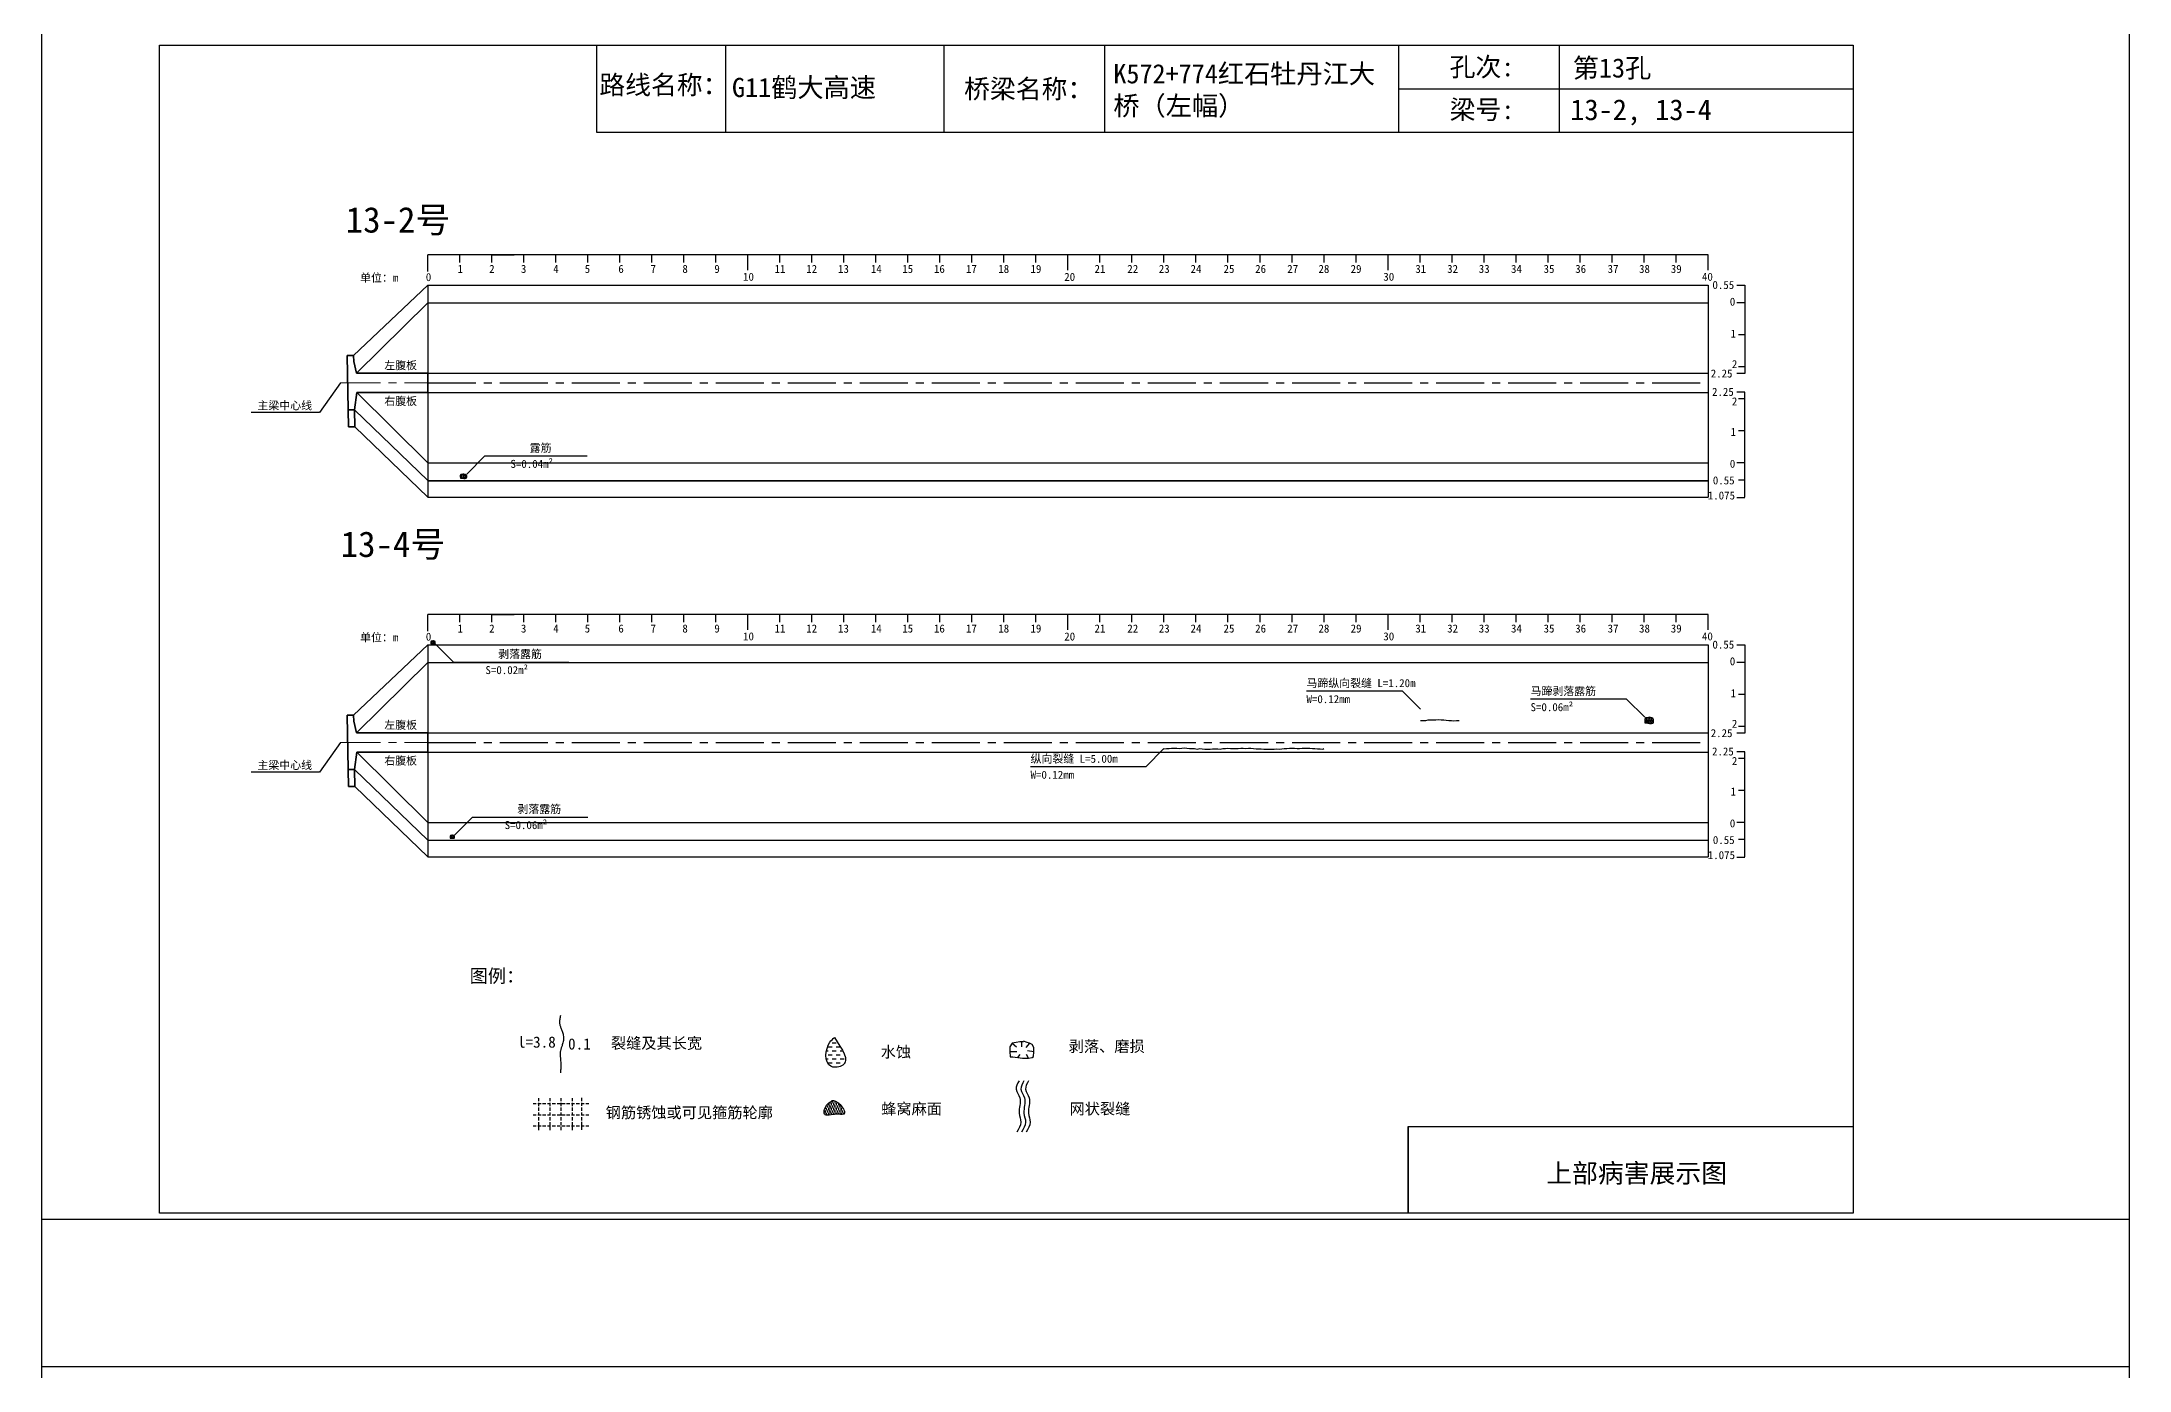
# Model space of a CAD drawing. Header units: millimetres. Extents: x -37 to 615, y -10473 to 23.
# Drawn here: x -37 to 615, y -10059 to -9644 of the extents above; entities that cross this region are included whole.
import ezdxf

# ---------------------------------------------------------------- set-up
doc = ezdxf.new("R2010")
doc.units = ezdxf.units.MM
for name, pattern in [('CENTER', [2, 1.25, -0.25, 0.25, -0.25]), ('CENTER2', [1.125, 0.75, -0.125, 0.125, -0.125]), ('DASHED', [0.75, 0.5, -0.25])]:
    doc.linetypes.add(name, pattern=pattern)
for name, color, linetype in [('加固措施', 7, 'Continuous'), ('图层1', 7, 'Continuous'), ('病害', 5, 'Continuous'), ('轮廓', 3, 'Continuous')]:
    doc.layers.add(name, color=color, linetype=linetype)
doc.layers.add('虚线', color=7, linetype='Continuous', lineweight=30)
doc.styles.get("Standard").update_dxf_attribs({"font": ''})
doc.styles.add('汉字', font='')
doc.styles.get('Standard').set_extended_font_data('SimSun')
doc.styles.get('汉字').set_extended_font_data('SimSun')
pattern_1 = [(0, (-2783.5002, -201.1734), (0.38480574, 0.76961148), [0, -0.76961148])]
pattern_2 = [(0, (-4794.9262, -487.88576), (0.38480574, 0.76961148), [0, -0.76961148])]
pattern_3 = [(0, (-2240.9707, -124.7498), (1.2467706, 1.2467706), [1.2467706, -1.2467706])]

# ---------------------------------------------------------------- blocks, each defined once
blk = doc.blocks.new('adfsd')
at = {"lineweight": -2, "ltscale": 0.5}
for p, q in [((1140.897, -3083.694), (1140.936, -3083.729)), ((1140.983, -3083.682), (1140.981, -3083.729)), ((1141.053, -3083.694), (1141.022, -3083.735)), ((1140.876, -3083.768), (1140.94, -3083.769)), ((1140.948, -3083.824), (1140.969, -3083.796)), ((1141.045, -3083.83), (1141.028, -3083.796)), ((1141.094, -3083.772), (1141.036, -3083.763))]:
    blk.add_line(p, q, dxfattribs=at)
blk.add_lwpolyline([(1141, -3083.682), (1140.967, -3083.682), (1140.934, -3083.69), (1140.897, -3083.694), (1140.876, -3083.727), (1140.876, -3083.768), (1140.88, -3083.818), (1140.905, -3083.818), (1140.991, -3083.83), (1141.045, -3083.83), (1141.078, -3083.822), (1141.09, -3083.814), (1141.094, -3083.772), (1141.094, -3083.735), (1141.078, -3083.707), (1141.053, -3083.694), (1141.033, -3083.69), (1141, -3083.678)], dxfattribs=at)
blk = doc.blocks.new('chi')
at = {"color": 0}
for p, q in [((1147.409, -3079.329), (1147.409, -3078.8)), ((1187.409, -3078.8), (1147.409, -3078.8)), ((1148.409, -3079.041), (1148.409, -3078.8)), ((1149.409, -3079.041), (1149.409, -3078.8)), ((1149.409, -3078.8), (1150.109, -3078.8)), ((1150.409, -3079.041), (1150.409, -3078.8)), ((1151.409, -3079.041), (1151.409, -3078.8)), ((1152.409, -3079.041), (1152.409, -3078.8)), ((1153.409, -3079.041), (1153.409, -3078.8)), ((1154.409, -3079.041), (1154.409, -3078.8)), ((1155.409, -3079.041), (1155.409, -3078.8)), ((1156.409, -3079.041), (1156.409, -3078.8)), ((1157.409, -3079.283), (1157.409, -3078.8)), ((1158.409, -3079.041), (1158.409, -3078.8)), ((1159.409, -3079.041), (1159.409, -3078.8)), ((1160.409, -3079.041), (1160.409, -3078.8)), ((1161.409, -3079.041), (1161.409, -3078.8)), ((1162.409, -3079.041), (1162.409, -3078.8)), ((1163.409, -3079.041), (1163.409, -3078.8)), ((1164.409, -3079.041), (1164.409, -3078.8)), ((1165.409, -3079.041), (1165.409, -3078.8)), ((1166.409, -3079.041), (1166.409, -3078.8)), ((1167.409, -3079.283), (1167.409, -3078.8)), ((1168.409, -3079.041), (1168.409, -3078.8)), ((1169.409, -3079.041), (1169.409, -3078.8)), ((1170.409, -3079.041), (1170.409, -3078.8)), ((1171.409, -3079.041), (1171.409, -3078.8)), ((1172.409, -3079.041), (1172.409, -3078.8)), ((1173.409, -3079.041), (1173.409, -3078.8)), ((1174.409, -3079.041), (1174.409, -3078.8)), ((1175.409, -3079.041), (1175.409, -3078.8)), ((1176.409, -3079.041), (1176.409, -3078.8)), ((1177.409, -3079.283), (1177.409, -3078.8)), ((1178.409, -3079.041), (1178.409, -3078.8)), ((1179.409, -3079.041), (1179.409, -3078.8)), ((1180.409, -3079.041), (1180.409, -3078.8)), ((1181.409, -3079.041), (1181.409, -3078.8)), ((1182.409, -3079.041), (1182.409, -3078.8)), ((1183.409, -3079.041), (1183.409, -3078.8)), ((1184.409, -3079.041), (1184.409, -3078.8)), ((1185.409, -3079.041), (1185.409, -3078.8)), ((1186.409, -3079.041), (1186.409, -3078.8)), ((1187.409, -3079.283), (1187.409, -3078.8))]:
    blk.add_line(p, q, dxfattribs=at)
for s, p in [('0', (1147.349, -3079.623)), ('1', (1148.339, -3079.368)), ('2', (1149.328, -3079.368)), ('3', (1150.319, -3079.368)), ('4', (1151.329, -3079.368)), ('5', (1152.313, -3079.368)), ('6', (1153.363, -3079.368)), ('7', (1154.37, -3079.368)), ('8', (1155.363, -3079.368)), ('9', (1156.363, -3079.368)), ('10', (1157.259, -3079.613)), ('11', (1158.242, -3079.368)), ('12', (1159.233, -3079.368)), ('13', (1160.227, -3079.368)), ('14', (1161.252, -3079.368)), ('15', (1162.233, -3079.368)), ('16', (1163.223, -3079.368)), ('17', (1164.224, -3079.368)), ('18', (1165.232, -3079.368)), ('19', (1166.238, -3079.368)), ('20', (1167.294, -3079.617)), ('21', (1168.24, -3079.368)), ('22', (1169.264, -3079.368)), ('23', (1170.247, -3079.368)), ('24', (1171.24, -3079.368)), ('25', (1172.271, -3079.368)), ('26', (1173.258, -3079.368)), ('27', (1174.261, -3079.368)), ('28', (1175.236, -3079.368)), ('29', (1176.24, -3079.368)), ('30', (1177.262, -3079.613)), ('31', (1178.261, -3079.368)), ('32', (1179.256, -3079.368)), ('33', (1180.243, -3079.368)), ('34', (1181.251, -3079.368)), ('35', (1182.269, -3079.368)), ('36', (1183.256, -3079.368)), ('37', (1184.269, -3079.368)), ('38', (1185.251, -3079.368)), ('39', (1186.242, -3079.368)), ('40', (1187.216, -3079.613))]:
    blk.add_text(s, height=0.25).set_placement(p)
blk = doc.blocks.new('kopp')
at = {"color": 0}
for p, q in [((1188.308, -3078.25), (1188.558, -3078.25)), ((1188.558, -3078.25), (1188.558, -3078.8)), ((1188.558, -3078.8), (1188.308, -3078.8)), ((1188.558, -3078.8), (1188.558, -3079.8)), ((1188.558, -3079.8), (1188.358, -3079.8)), ((1188.558, -3079.8), (1188.558, -3079.8)), ((1188.558, -3079.8), (1188.558, -3080.8)), ((1188.558, -3081.009), (1188.308, -3081.009)), ((1188.558, -3080.8), (1188.358, -3080.8)), ((1188.558, -3080.8), (1188.558, -3081.009)), ((1188.558, -3081.592), (1188.308, -3081.592)), ((1188.558, -3081.8), (1188.358, -3081.8)), ((1188.558, -3081.8), (1188.558, -3081.592)), ((1188.558, -3082.8), (1188.558, -3081.8)), ((1188.558, -3082.8), (1188.358, -3082.8)), ((1188.558, -3083.8), (1188.558, -3082.8)), ((1188.558, -3082.8), (1188.558, -3082.8)), ((1188.558, -3083.8), (1188.308, -3083.8)), ((1188.558, -3084.875), (1188.558, -3083.8)), ((1188.558, -3084.338), (1188.358, -3084.338)), ((1188.308, -3084.888), (1188.558, -3084.888))]:
    blk.add_line(p, q, dxfattribs=at)
for s, p in [('0.55', (1187.543, -3078.37)), ('0', (1188.086, -3078.891)), ('1', (1188.109, -3079.89)), ('2', (1188.15, -3080.842)), ('2.25', (1187.49, -3081.135)), ('2.25', (1187.53, -3081.708)), ('2', (1188.15, -3082.006)), ('1', (1188.109, -3082.959)), ('0', (1188.086, -3083.954)), ('0.55', (1187.556, -3084.474)), ('1.075', (1187.398, -3084.946))]:
    blk.add_text(s, height=0.25).set_placement(p)

msp = doc.modelspace()

# ---------------------------------------------------------------- hatches: boundary and pattern name
at = {"layer": '加固措施', "lineweight": -2}
h = msp.add_hatch(dxfattribs=at)
h.set_pattern_fill('DASH', color=256, scale=0.626645)
h.set_pattern_definition(pattern_3)
edge = h.paths.add_edge_path()
edge.add_spline(control_points=[(210.85, -9955.12), (210.36, -9955.55), (208.03, -9957.61), (207.41, -9965.1), (216.74, -9963.77), (213.29, -9958.7), (210.85, -9955.12)], knot_values=[0, 0, 0, 0, 3.237042, 15.187225, 21.182779, 35.601669, 35.601669, 35.601669, 35.601669], degree=3, periodic=0)
h = msp.add_hatch(dxfattribs=at)
h.set_pattern_fill('DASH', color=256, scale=0.626645)
h.set_pattern_definition(pattern_3)
edge = h.paths.add_edge_path()
edge.add_spline(control_points=[(210.85, -9955.12), (210.36, -9955.55), (208.03, -9957.61), (207.41, -9965.1), (216.74, -9963.77), (213.29, -9958.7), (210.85, -9955.12)], knot_values=[0, 0, 0, 0, 3.237042, 15.187225, 21.182779, 35.601669, 35.601669, 35.601669, 35.601669], degree=3, periodic=0)
h = msp.add_hatch(dxfattribs=at)
h.set_pattern_fill('DOTS', scale=0.696272)
h.set_pattern_definition(pattern_1)
edge = h.paths.add_edge_path()
edge.add_spline(control_points=[(210.19, -9974.78), (209.15, -9975.49), (207.68, -9976.51), (207.52, -9980.25), (211, -9978.53), (215.72, -9979.88), (212.21, -9974.7), (210.31, -9974.78), (210.19, -9974.78)], knot_values=[0, 0, 0, 0, 5.205471, 7.397577, 12.944796, 16.169923, 23.88441, 24.400432, 24.400432, 24.400432, 24.400432], degree=3, periodic=0)
h = msp.add_hatch(dxfattribs=at)
h.set_pattern_fill('DOTS', scale=0.696272)
h.set_pattern_definition(pattern_1)
edge = h.paths.add_edge_path()
edge.add_spline(control_points=[(210.19, -9974.78), (209.15, -9975.49), (207.68, -9976.51), (207.52, -9980.25), (211, -9978.53), (215.72, -9979.88), (212.21, -9974.7), (210.31, -9974.78), (210.19, -9974.78)], knot_values=[0, 0, 0, 0, 5.205471, 7.397577, 12.944796, 16.169923, 23.88441, 24.400432, 24.400432, 24.400432, 24.400432], degree=3, periodic=0)
at = {"layer": '病害', "lineweight": -2}
h = msp.add_hatch(dxfattribs=at)
h.set_pattern_fill('DOTS', color=4, scale=0.696272, style=0)
h.set_pattern_definition(pattern_2)
edge = h.paths.add_edge_path()
edge.add_spline(control_points=[(210.19, -9974.78), (209.15, -9975.49), (207.68, -9976.51), (207.52, -9980.25), (211, -9978.53), (215.72, -9979.88), (212.21, -9974.7), (210.31, -9974.78), (210.19, -9974.78)], knot_values=[0, 0, 0, 0, 1.041094, 1.479515, 2.588959, 3.233985, 4.776882, 4.880086, 4.880086, 4.880086, 4.880086], degree=3, periodic=0)
h = msp.add_hatch(dxfattribs=at)
h.set_pattern_fill('DOTS', color=4, scale=0.696272, style=0)
h.set_pattern_definition(pattern_2)
edge = h.paths.add_edge_path()
edge.add_spline(control_points=[(210.19, -9974.78), (209.15, -9975.49), (207.68, -9976.51), (207.52, -9980.25), (211, -9978.53), (215.72, -9979.88), (212.21, -9974.7), (210.31, -9974.78), (210.19, -9974.78)], knot_values=[0, 0, 0, 0, 1.041094, 1.479515, 2.588959, 3.233985, 4.776882, 4.880086, 4.880086, 4.880086, 4.880086], degree=3, periodic=0)

# ---------------------------------------------------------------- linework, layer by layer
at = {"color": 0, "linetype": 'ByBlock'}
for p, q in [((0, -9645.15), (529.17, -9645.15)), ((0, -10010), (0, -9645.15)), ((136.5, -9645.15), (136.5, -9672.28)), ((245.1, -9645.15), (245.1, -9672.28)), ((387.13, -9645.15), (387.13, -9672.28)), ((529.17, -9645.15), (529.17, -10010)), ((437.29, -9645.21), (437.29, -9672.34)), ((136.5, -9672.28), (529.17, -9672.28)), ((390.12, -10010), (390.12, -9982.88)), ((390.12, -9982.88), (529.17, -9982.88)), ((529.17, -10010), (0, -10010))]:
    msp.add_line(p, q, dxfattribs=at)
at = {"color": 0}
for p, q in [((60.65, -9742.07), (83.82, -9720.07)), ((83.82, -9720.07), (83.82, -9786.32)), ((83.82, -9720.07), (483.82, -9720.07)), ((483.82, -9720.07), (483.82, -9786.32)), ((61.57, -9747.57), (83.82, -9725.57)), ((83.82, -9747.57), (483.82, -9747.57)), ((483.82, -9747.57), (483.82, -9750.57)), ((56.57, -9750.57), (49.96, -9759.83)), ((61.64, -9753.57), (83.82, -9775.57)), ((83.82, -9753.57), (483.82, -9753.57)), ((49.96, -9759.83), (28.63, -9759.83)), ((60.99, -9759.07), (83.82, -9781.07)), ((61.09, -9764.32), (83.82, -9786.32)), ((83.82, -9775.57), (483.82, -9775.57)), ((83.82, -9781.07), (483.82, -9781.07)), ((83.82, -9781.19), (483.82, -9781.19)), ((83.82, -9786.32), (483.82, -9786.32)), ((60.65, -9854.41), (83.82, -9832.41)), ((83.82, -9832.41), (83.82, -9898.66)), ((83.82, -9832.41), (483.82, -9832.41)), ((483.82, -9832.41), (483.82, -9898.66)), ((61.57, -9859.92), (83.82, -9837.91)), ((83.82, -9837.91), (483.82, -9837.91)), ((83.82, -9859.91), (483.82, -9859.91)), ((483.82, -9859.91), (483.82, -9862.91)), ((56.57, -9862.91), (49.96, -9872.17)), ((61.64, -9865.91), (83.82, -9887.91)), ((83.82, -9865.91), (483.82, -9865.91)), ((49.96, -9872.17), (28.63, -9872.17)), ((60.99, -9871.41), (83.82, -9893.41)), ((61.09, -9876.66), (83.82, -9898.66)), ((83.82, -9887.91), (483.82, -9887.91)), ((83.82, -9893.41), (483.82, -9893.41)), ((83.82, -9898.66), (483.82, -9898.66))]:
    msp.add_line(p, q, dxfattribs=at)
msp.add_line((83.82, -9725.57), (483.82, -9725.57))
at = {"color": 1, "linetype": 'CENTER2', "ltscale": 20}
for p, q in [((83.82, -9750.57), (483.82, -9750.57)), ((83.82, -9862.91), (483.82, -9862.91))]:
    msp.add_line(p, q, dxfattribs=at)
at = {"color": 1, "linetype": 'DASHED'}
for p, q in [((94, -9779.42), (96, -9779.42)), ((94, -9779.77), (96, -9779.77)), ((94, -9780.12), (96, -9780.12)), ((94.5, -9780.47), (94.5, -9779.07)), ((95, -9780.47), (95, -9779.07)), ((95.5, -9780.47), (95.5, -9779.07)), ((84.8, -9831.43), (86.19, -9831.43)), ((84.8, -9831.68), (86.19, -9831.68)), ((84.8, -9831.92), (86.19, -9831.92)), ((85.15, -9832.16), (85.15, -9831.19)), ((85.5, -9832.16), (85.5, -9831.19)), ((85.85, -9832.16), (85.85, -9831.19)), ((464, -9855.54), (466.79, -9855.54)), ((464, -9856.03), (466.79, -9856.03)), ((464, -9856.51), (466.79, -9856.51)), ((464.7, -9857), (464.7, -9855.05)), ((465.39, -9857), (465.39, -9855.05)), ((466.09, -9857), (466.09, -9855.05)), ((90.8, -9892.14), (92.19, -9892.14)), ((90.8, -9892.38), (92.19, -9892.38)), ((90.8, -9892.62), (92.19, -9892.62)), ((91.15, -9892.87), (91.15, -9891.89)), ((91.5, -9892.87), (91.5, -9891.89)), ((91.85, -9892.87), (91.85, -9891.89))]:
    msp.add_line(p, q, dxfattribs=at)
at = {"color": 7}
for p, q in [((94, -9779.9), (94.59, -9779.91)), ((94.19, -9779.22), (94.55, -9779.54)), ((94.66, -9780.41), (94.85, -9780.15)), ((94.98, -9779.11), (94.96, -9779.54)), ((95.62, -9779.22), (95.34, -9779.59)), ((95.55, -9780.47), (95.39, -9780.15)), ((96, -9779.94), (95.47, -9779.85)), ((84.8, -9831.77), (85.21, -9831.77)), ((84.93, -9831.29), (85.18, -9831.51)), ((85.26, -9832.12), (85.39, -9831.94)), ((85.48, -9831.22), (85.47, -9831.51)), ((85.93, -9831.29), (85.73, -9831.55)), ((85.88, -9832.16), (85.77, -9831.94)), ((86.19, -9831.79), (85.82, -9831.74)), ((464, -9856.21), (464.82, -9856.22)), ((464.26, -9855.26), (464.77, -9855.7)), ((464.92, -9856.92), (465.19, -9856.56)), ((465.37, -9855.11), (465.34, -9855.7)), ((466.26, -9855.26), (465.86, -9855.78)), ((466.16, -9857), (465.94, -9856.56)), ((466.79, -9856.26), (466.04, -9856.15)), ((90.8, -9892.47), (91.21, -9892.48)), ((90.93, -9892), (91.18, -9892.22)), ((91.26, -9892.83), (91.39, -9892.65)), ((91.48, -9891.92), (91.47, -9892.22)), ((91.93, -9892), (91.73, -9892.26)), ((91.88, -9892.87), (91.77, -9892.65)), ((92.19, -9892.5), (91.82, -9892.44))]:
    msp.add_line(p, q, dxfattribs=at)
at = {"color": 1, "linetype": 'DASHED', "ltscale": 2}
for p, q in [((116.71, -9975.75), (134.11, -9975.75)), ((116.71, -9975.75), (134.11, -9975.75)), ((118.45, -9974.01), (118.45, -9984.45)), ((118.45, -9974.01), (118.45, -9984.45)), ((121.93, -9974.01), (121.93, -9984.45)), ((121.93, -9974.01), (121.93, -9984.45)), ((125.41, -9974.01), (125.41, -9984.45)), ((125.41, -9974.01), (125.41, -9984.45)), ((128.89, -9974.01), (128.89, -9984.45)), ((128.89, -9974.01), (128.89, -9984.45)), ((131.87, -9973.98), (131.87, -9984.43)), ((131.87, -9973.98), (131.87, -9984.43)), ((116.71, -9979.23), (134.11, -9979.23)), ((116.71, -9979.23), (134.11, -9979.23)), ((116.71, -9982.71), (134.11, -9982.71)), ((116.71, -9982.71), (134.11, -9982.71))]:
    msp.add_line(p, q, dxfattribs=at)
at = {"color": 3, "linetype": 'ByBlock'}
for points in [[(-36.77, -9596.81), (615.38, -9596.81), (615.38, -10057.93), (-36.77, -10057.93)], [(-36.77, -10011.81), (615.38, -10011.81), (615.38, -10472.93), (-36.77, -10472.93)]]:
    msp.add_lwpolyline(points, close=True, dxfattribs=at)
at = {"color": 7}
for points in [[(96, -9779.07), (101.66, -9773.41), (133.66, -9773.41)], [(95.13, -9779.11), (94.83, -9779.11), (94.53, -9779.18), (94.19, -9779.22), (94, -9779.52), (94, -9779.9), (94.04, -9780.35), (94.26, -9780.35), (95.06, -9780.47), (95.55, -9780.47), (95.85, -9780.39), (95.96, -9780.31), (96, -9779.94), (96, -9779.6), (95.85, -9779.33), (95.62, -9779.22), (95.43, -9779.18), (95.13, -9779.07)], [(85.59, -9831.22), (85.38, -9831.22), (85.17, -9831.27), (84.93, -9831.29), (84.8, -9831.5), (84.8, -9831.77), (84.83, -9832.08), (84.98, -9832.08), (85.54, -9832.16), (85.88, -9832.16), (86.09, -9832.11), (86.17, -9832.06), (86.19, -9831.79), (86.19, -9831.56), (86.09, -9831.37), (85.93, -9831.29), (85.8, -9831.27), (85.59, -9831.19)], [(86.19, -9832.16), (91.85, -9837.82), (127.85, -9837.82)], [(394, -9852.55), (388.34, -9846.9), (358.34, -9846.9)], [(464, -9855.05), (458.34, -9849.4), (428.34, -9849.4)], [(394, -9856.06), (394.8, -9856.02), (395.6, -9856.04), (396.4, -9855.91), (397.2, -9855.82), (398, -9855.81), (398.8, -9855.83), (399.6, -9855.8), (400.4, -9855.87), (401.2, -9855.87), (402, -9855.96), (402.8, -9856.07), (403.6, -9856.1), (404.4, -9856.15), (405.2, -9856.05), (406, -9856.03)], [(465.58, -9855.11), (465.16, -9855.11), (464.74, -9855.21), (464.26, -9855.26), (464, -9855.69), (464, -9856.21), (464.05, -9856.84), (464.37, -9856.84), (465.47, -9857), (466.16, -9857), (466.58, -9856.89), (466.74, -9856.79), (466.79, -9856.26), (466.79, -9855.79), (466.58, -9855.42), (466.26, -9855.26), (466, -9855.21), (465.58, -9855.05)], [(313.8, -9864.86), (308.14, -9870.52), (272.14, -9870.52)], [(313.8, -9864.96), (314.6, -9864.81), (315.4, -9864.81), (316.2, -9864.7), (317, -9864.72), (317.8, -9864.7), (318.6, -9864.8), (319.4, -9864.76), (320.2, -9864.64), (321, -9864.72), (321.8, -9864.79), (322.6, -9864.78), (323.4, -9864.81), (324.2, -9865), (325, -9864.85), (325.8, -9864.95), (326.6, -9865.01), (327.4, -9864.98), (328.2, -9865.05), (329, -9864.93), (329.8, -9864.93), (330.6, -9864.93), (331.4, -9864.99), (332.2, -9864.79), (333, -9864.86), (333.8, -9864.73), (334.6, -9864.86), (335.4, -9864.82), (336.2, -9864.8), (337, -9864.78), (337.8, -9864.75), (338.6, -9864.69), (339.4, -9864.78), (340.2, -9864.69), (341, -9864.73), (341.8, -9864.78), (342.6, -9864.94), (343.4, -9864.9), (344.2, -9864.95), (345, -9865.06), (345.8, -9865.05), (346.6, -9865.01), (347.4, -9865.01), (348.2, -9865.06), (349, -9864.89), (349.8, -9865.01), (350.6, -9864.88), (351.4, -9864.83), (352.2, -9864.81), (353, -9864.72), (353.8, -9864.75), (354.6, -9864.67), (355.4, -9864.81), (356.2, -9864.81), (357, -9864.69), (357.8, -9864.72), (358.6, -9864.73), (359.4, -9864.74), (360.2, -9864.85), (361, -9864.84), (361.8, -9864.91), (362.6, -9864.92), (363.4, -9865.02), (363.8, -9864.86)], [(92.19, -9891.89), (97.85, -9886.24), (133.85, -9886.24)], [(91.59, -9891.92), (91.38, -9891.92), (91.17, -9891.97), (90.93, -9892), (90.8, -9892.21), (90.8, -9892.47), (90.83, -9892.79), (90.98, -9892.79), (91.54, -9892.87), (91.88, -9892.87), (92.09, -9892.81), (92.17, -9892.76), (92.19, -9892.5), (92.19, -9892.26), (92.09, -9892.08), (91.93, -9892), (91.8, -9891.97), (91.59, -9891.89)]]:
    msp.add_lwpolyline(points, dxfattribs=at)
for points in [[(268.59, -9968.64), (268.08, -9969.53), (267.03, -9971.33), (269.71, -9974.45), (267.97, -9978.1), (269.63, -9981.74), (268.46, -9983.65), (267.82, -9984.69)], [(268.59, -9968.64), (268.08, -9969.53), (267.03, -9971.33), (269.71, -9974.45), (267.97, -9978.1), (269.63, -9981.74), (268.46, -9983.65), (267.82, -9984.69)], [(270.07, -9968.64), (269.55, -9969.53), (268.51, -9971.33), (271.18, -9974.45), (269.44, -9978.1), (271.1, -9981.74), (269.94, -9983.65), (269.3, -9984.69)], [(270.07, -9968.64), (269.55, -9969.53), (268.51, -9971.33), (271.18, -9974.45), (269.44, -9978.1), (271.1, -9981.74), (269.94, -9983.65), (269.3, -9984.69)], [(271.52, -9968.64), (271, -9969.53), (269.96, -9971.33), (272.63, -9974.45), (270.89, -9978.1), (272.55, -9981.74), (271.39, -9983.65), (270.75, -9984.69)], [(271.52, -9968.64), (271, -9969.53), (269.96, -9971.33), (272.63, -9974.45), (270.89, -9978.1), (272.55, -9981.74), (271.39, -9983.65), (270.75, -9984.69)]]:
    msp.add_open_spline(points, degree=3, knots=[0, 0, 0, 0, 2.808133, 5.677796, 10.461234, 13.324406, 16.732801, 16.732801, 16.732801, 16.732801])
at = {"lineweight": -2}
msp.add_open_spline([(210.19, -9974.78), (209.15, -9975.49), (207.68, -9976.51), (207.52, -9980.25), (211, -9978.53), (215.72, -9979.88), (212.21, -9974.7), (210.31, -9974.78), (210.19, -9974.78)], degree=3, knots=[0, 0, 0, 0, 3.624423, 5.150725, 9.013098, 11.258664, 16.630045, 16.989336, 16.989336, 16.989336, 16.989336], dxfattribs=at)
msp.add_open_spline([(210.19, -9974.78), (209.15, -9975.49), (207.68, -9976.51), (207.52, -9980.25), (211, -9978.53), (215.72, -9979.88), (212.21, -9974.7), (210.31, -9974.78), (210.19, -9974.78)], degree=3, knots=[0, 0, 0, 0, 3.624423, 5.150725, 9.013098, 11.258664, 16.630045, 16.989336, 16.989336, 16.989336, 16.989336], dxfattribs=at)
at = {"layer": '加固措施', "lineweight": -2}
msp.add_open_spline([(210.85, -9955.12), (210.36, -9955.55), (208.03, -9957.61), (207.41, -9965.1), (216.74, -9963.77), (213.29, -9958.7), (210.85, -9955.12)], degree=3, knots=[0, 0, 0, 0, 2.028466, 9.51698, 13.274057, 22.309569, 22.309569, 22.309569, 22.309569], dxfattribs=at)
msp.add_open_spline([(210.85, -9955.12), (210.36, -9955.55), (208.03, -9957.61), (207.41, -9965.1), (216.74, -9963.77), (213.29, -9958.7), (210.85, -9955.12)], degree=3, knots=[0, 0, 0, 0, 2.028466, 9.51698, 13.274057, 22.309569, 22.309569, 22.309569, 22.309569], dxfattribs=at)
at = {"layer": '图层1', "lineweight": -2}
msp.add_open_spline([(125.25, -9948.18), (125.22, -9948.39), (125.18, -9948.61), (125.07, -9949.25), (125.02, -9949.65), (124.99, -9950.22), (125, -9950.4), (125.02, -9950.69), (125.03, -9950.79), (125.06, -9951), (125.09, -9951.11), (125.19, -9951.49), (125.29, -9951.79), (125.54, -9952.43), (125.69, -9952.78), (125.96, -9953.54), (126.09, -9953.96), (126.21, -9954.66), (126.24, -9954.94), (126.25, -9955.49), (126.23, -9955.75), (126.16, -9956.26), (126.11, -9956.5), (126, -9956.97), (125.93, -9957.19), (125.76, -9957.75), (125.64, -9958.07), (125.45, -9958.67), (125.36, -9958.96), (125.27, -9959.34), (125.24, -9959.46), (125.21, -9959.68), (125.2, -9959.77), (125.18, -9959.97), (125.17, -9960.08), (125.17, -9960.46), (125.18, -9960.75), (125.23, -9961.38), (125.27, -9961.71), (125.33, -9962.3), (125.35, -9962.54), (125.38, -9963), (125.39, -9963.22), (125.4, -9963.64), (125.4, -9963.84), (125.39, -9964.46), (125.37, -9964.86), (125.32, -9965.55), (125.3, -9965.85), (125.27, -9966.15)], degree=3, knots=[0, 0, 0, 0, 0.93103, 0.93103, 2.904338, 2.904338, 3.933552, 3.933552, 4.598026, 4.598026, 5.2625, 5.2625, 6.799065, 6.799065, 8.335629, 8.335629, 9.872194, 9.872194, 10.744529, 10.744529, 11.616864, 11.616864, 12.4892, 12.4892, 13.361535, 13.361535, 14.755665, 14.755665, 16.149795, 16.149795, 16.835641, 16.835641, 17.410365, 17.410365, 17.98509, 17.98509, 19.45733, 19.45733, 20.929571, 20.929571, 21.910052, 21.910052, 22.722819, 22.722819, 23.535585, 23.535585, 25.161117, 25.161117, 26.428502, 26.428502, 26.428502, 26.428502], dxfattribs=at)
msp.add_open_spline([(125.25, -9948.18), (125.22, -9948.39), (125.18, -9948.61), (125.07, -9949.25), (125.02, -9949.65), (124.99, -9950.22), (125, -9950.4), (125.02, -9950.69), (125.03, -9950.79), (125.06, -9951), (125.09, -9951.11), (125.19, -9951.49), (125.29, -9951.79), (125.54, -9952.43), (125.69, -9952.78), (125.96, -9953.54), (126.09, -9953.96), (126.21, -9954.66), (126.24, -9954.94), (126.25, -9955.49), (126.23, -9955.75), (126.16, -9956.26), (126.11, -9956.5), (126, -9956.97), (125.93, -9957.19), (125.76, -9957.75), (125.64, -9958.07), (125.45, -9958.67), (125.36, -9958.96), (125.27, -9959.34), (125.24, -9959.46), (125.21, -9959.68), (125.2, -9959.77), (125.18, -9959.97), (125.17, -9960.08), (125.17, -9960.46), (125.18, -9960.75), (125.23, -9961.38), (125.27, -9961.71), (125.33, -9962.3), (125.35, -9962.54), (125.38, -9963), (125.39, -9963.22), (125.4, -9963.64), (125.4, -9963.84), (125.39, -9964.46), (125.37, -9964.86), (125.32, -9965.55), (125.3, -9965.85), (125.27, -9966.15)], degree=3, knots=[0, 0, 0, 0, 0.93103, 0.93103, 2.904338, 2.904338, 3.933552, 3.933552, 4.598026, 4.598026, 5.2625, 5.2625, 6.799065, 6.799065, 8.335629, 8.335629, 9.872194, 9.872194, 10.744529, 10.744529, 11.616864, 11.616864, 12.4892, 12.4892, 13.361535, 13.361535, 14.755665, 14.755665, 16.149795, 16.149795, 16.835641, 16.835641, 17.410365, 17.410365, 17.98509, 17.98509, 19.45733, 19.45733, 20.929571, 20.929571, 21.910052, 21.910052, 22.722819, 22.722819, 23.535585, 23.535585, 25.161117, 25.161117, 26.428502, 26.428502, 26.428502, 26.428502], dxfattribs=at)
at = {"layer": '病害', "color": 5}
for p, q in [((136.5, -9645.15), (136.5, -9672.28)), ((245.1, -9645.15), (245.1, -9672.28)), ((387.13, -9645.15), (387.13, -9672.28)), ((529.17, -9645.15), (529.17, -9672.28)), ((136.5, -9672.28), (386.58, -9672.28)), ((386.58, -9672.28), (529.17, -9672.28)), ((390.12, -9982.88), (529.17, -9982.88)), ((390.12, -9982.88), (390.12, -10010)), ((529.17, -9982.88), (529.17, -10010))]:
    msp.add_line(p, q, dxfattribs=at)
at = {"layer": '病害', "color": 0}
for p, q in [((176.83, -9645.15), (176.83, -9672.28)), ((295.25, -9645.15), (295.25, -9672.28)), ((387.14, -9658.77), (529.17, -9658.77))]:
    msp.add_line(p, q, dxfattribs=at)
at = {"layer": '虚线', "linetype": 'CENTER', "lineweight": 18, "ltscale": 10}
for p, q in [((56.57, -9750.57), (83.82, -9750.57)), ((56.57, -9862.91), (83.82, -9862.91))]:
    msp.add_line(p, q, dxfattribs=at)
at = {"layer": '轮廓', "color": 5, "lineweight": 35}
for p, q in [((58.99, -9759.07), (58.65, -9742.07)), ((58.65, -9742.07), (60.65, -9742.07)), ((60.69, -9743.95), (60.65, -9742.07)), ((61.57, -9747.57), (60.69, -9743.95)), ((83.82, -9747.57), (61.57, -9747.57)), ((83.82, -9753.57), (83.82, -9747.57)), ((60.99, -9759.07), (61.63, -9753.57)), ((83.82, -9753.57), (61.63, -9753.57)), ((58.99, -9759.07), (60.99, -9759.07)), ((59.09, -9764.32), (58.99, -9759.07)), ((61.09, -9764.32), (60.99, -9759.07)), ((59.09, -9764.32), (61.09, -9764.32)), ((58.99, -9871.41), (58.65, -9854.41)), ((58.65, -9854.41), (60.65, -9854.41)), ((60.69, -9856.29), (60.65, -9854.41)), ((61.57, -9859.92), (60.69, -9856.29)), ((83.82, -9859.92), (61.57, -9859.92)), ((83.82, -9865.92), (83.82, -9859.92)), ((60.99, -9871.41), (61.63, -9865.91)), ((83.82, -9865.91), (61.63, -9865.91)), ((58.99, -9871.41), (60.99, -9871.41)), ((59.09, -9876.66), (58.99, -9871.41)), ((61.09, -9876.66), (60.99, -9871.41)), ((59.09, -9876.66), (61.09, -9876.66))]:
    msp.add_line(p, q, dxfattribs=at)

# ---------------------------------------------------------------- block references
for name, p, xscale, yscale, zscale in [('chi', (-11390.27, 21077.43), 9.999999999994273, 9.999999999994273, 9.999999999994273), ('kopp', (-11390.27, 21062.43), 9.999999999994273, 9.999999999994273, 9.999999999994273), ('chi', (-11390.27, 20965.09), 9.999999999994273, 9.999999999994273, 9.999999999994273), ('kopp', (-11390.27, 20950.09), 9.999999999994273, 9.999999999994273, 9.999999999994273), ('adfsd', (-39452.38, 97397.64), 34.81359766870787, 34.81359766870787, 34.81359766870787), ('adfsd', (-39452.38, 97397.64), 34.81359766870787, 34.81359766870787, 34.81359766870787)]:
    msp.add_blockref(name, p, dxfattribs=dict(xscale=xscale, yscale=yscale, zscale=zscale))

# ---------------------------------------------------------------- texts
for s, p in [('单位：m', (62.7, -9719.01)), ('左腹板', (70.24, -9746.36)), ('右腹板', (70.24, -9757.53)), ('主梁中心线', (30.63, -9758.92)), ('单位：m', (62.7, -9831.35)), ('左腹板', (70.24, -9858.7)), ('主梁中心线', (30.63, -9871.27)), ('右腹板', (70.24, -9869.87))]:
    msp.add_text(s, height=2.5).set_placement(p)
at = {"color": 7}
for s, p in [('S=0.04m²', (109.66, -9777.16)), ('露筋', (115.66, -9772.16)), ('剥落露筋', (105.85, -9836.57)), ('S=0.02m²', (101.85, -9841.57)), ('马蹄纵向裂缝 L=1.20m', (358.34, -9845.65)), ('马蹄剥落露筋', (428.34, -9848.15)), ('W=0.12mm', (358.34, -9850.65)), ('S=0.06m²', (428.34, -9853.15)), ('纵向裂缝 L=5.00m', (272.14, -9869.27)), ('W=0.12mm', (272.14, -9874.27)), ('剥落露筋', (111.85, -9884.99)), ('S=0.06m²', (107.85, -9889.99))]:
    msp.add_text(s, height=2.5, dxfattribs=at).set_placement(p)
at = {"linetype": 'ByBlock', "attachment_point": 1, "style": '汉字'}
for s, insert, char_height, width in [('K572+774红石牡丹江大桥（左幅）', (298, -9651.03), 6, 87.5474), ('{\\C0;第13孔}', (441.52, -9649.22), 6, 77.4135), ('{\\C0;G11鹤大高速}', (178.87, -9655.32), 6, 62.8604), ('{\\C0;13-2, 13-4}', (440.75, -9662.02), 6.5, 84.1186), ('{\\C0;13-2号}', (58.2, -9695.66), 8, 49.3496), ('{\\C0;13-4号}', (56.63, -9796.99), 8, 49.3496)]:
    msp.add_mtext(s, dxfattribs=dict(at, insert=insert, char_height=char_height, width=width))
at = {"layer": '图层1', "style": '汉字'}
for s, p in [('孔次:', (403.05, -9654.84)), ('路线名称：', (137.42, -9660.46)), ('桥梁名称：', (251.38, -9661.71)), ('梁号:', (403.08, -9668.2)), ('上部病害展示图', (433.23, -10000.44))]:
    msp.add_text(s, height=5.918, dxfattribs=at).set_placement(p)
at = {"layer": '图层1', "lineweight": -2, "attachment_point": 1}
for s, insert, char_height in [('图例：', (96.91, -9933.77), 4.178), ('图例：', (96.91, -9933.77), 4.178), ('l=3.8', (111.98, -9954.79), 3.481), ('l=3.8', (111.98, -9954.79), 3.481), ('0.1', (127.65, -9955.37), 3.481), ('0.1', (127.65, -9955.37), 3.481), ('裂缝及其长宽', (141.05, -9955.12), 3.481), ('裂缝及其长宽', (141.05, -9955.12), 3.481), ('水蚀', (225.33, -9957.86), 3.481), ('水蚀', (225.33, -9957.86), 3.481), ('剥落、磨损', (284.06, -9956.11), 3.481), ('剥落、磨损', (284.06, -9956.11), 3.481), ('钢筋锈蚀或可见箍筋轮廓', (139.42, -9976.79), 3.4814), ('钢筋锈蚀或可见箍筋轮廓', (139.42, -9976.79), 3.4814), ('蜂窝麻面', (225.48, -9975.62), 3.481), ('蜂窝麻面', (225.48, -9975.62), 3.481), ('网状裂缝', (284.32, -9975.61), 3.481), ('网状裂缝', (284.32, -9975.61), 3.481)]:
    msp.add_mtext(s, dxfattribs=dict(at, insert=insert, char_height=char_height))

doc.saveas('drawing.dxf')
